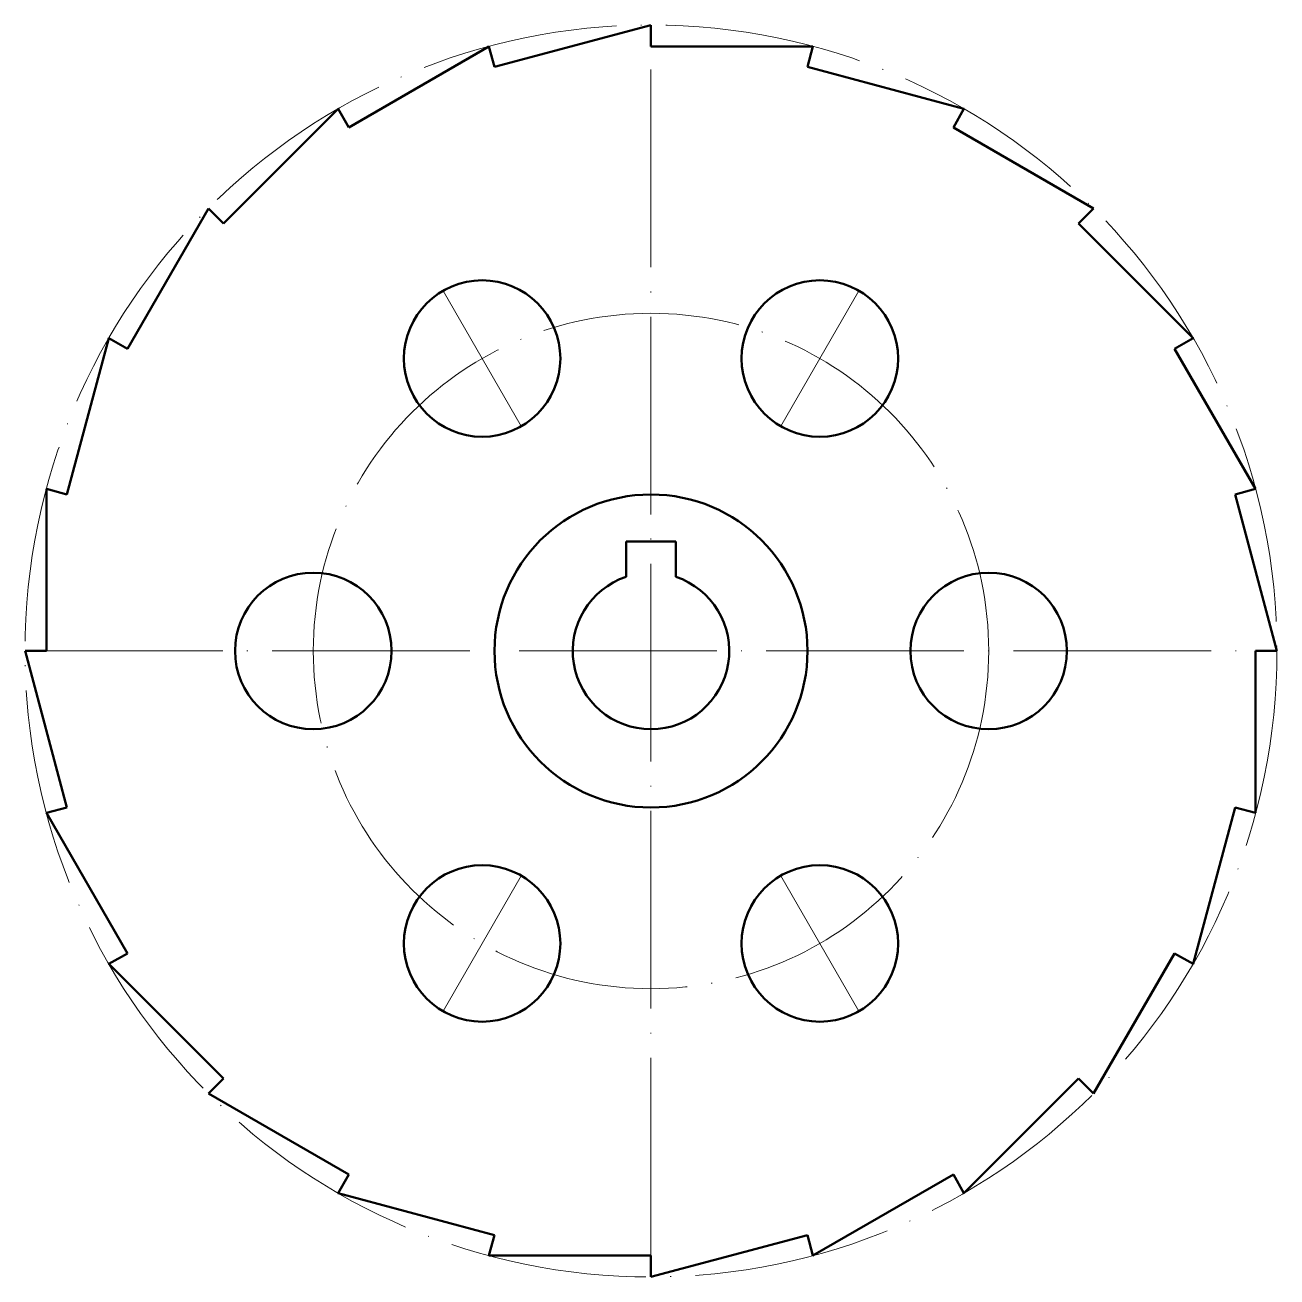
# Model space of a CAD drawing. Header units: millimetres. Extents: x 799 to 951, y -11 to 141.
import ezdxf

# ---------------------------------------------------------------- set-up
doc = ezdxf.new("R2010")
doc.units = ezdxf.units.MM
doc.linetypes.add('ACAD_ISO04W100', pattern=[30, 24, -2.95, 0.1, -2.95])
doc.layers.add('Contornos Visibles', color=7, linetype='Continuous', lineweight=50, true_color=0xffffff)
doc.layers.add('Ejes de revolución', color=6, linetype='ACAD_ISO04W100', lineweight=20, true_color=0xff00ff)

msp = doc.modelspace()

# ---------------------------------------------------------------- linework, layer by layer
at = {"layer": 'Contornos Visibles'}
for p, q in [((875.29, 140.67), (856.29, 135.58)), ((875.29, 140.67), (875.29, 138.08)), ((855.62, 138.08), (838.59, 128.24)), ((855.62, 138.08), (856.29, 135.58)), ((894.96, 138.08), (875.29, 138.08)), ((894.96, 138.08), (894.29, 135.58)), ((913.29, 130.49), (894.29, 135.58)), ((837.29, 130.49), (823.38, 116.58)), ((837.29, 130.49), (838.59, 128.24)), ((913.29, 130.49), (912, 128.24)), ((929.03, 118.41), (912, 128.24)), ((821.55, 118.41), (811.72, 101.37)), ((821.55, 118.41), (823.38, 116.58)), ((929.03, 118.41), (927.2, 116.58)), ((941.11, 102.67), (927.2, 116.58)), ((809.47, 102.67), (804.38, 83.67)), ((809.47, 102.67), (811.72, 101.37)), ((941.11, 102.67), (938.87, 101.37)), ((948.7, 84.34), (938.87, 101.37)), ((801.88, 84.34), (801.88, 64.67)), ((801.88, 84.34), (804.38, 83.67)), ((948.7, 84.34), (946.2, 83.67)), ((951.29, 64.67), (946.2, 83.67)), ((872.29, 77.97), (878.29, 77.97)), ((872.29, 77.97), (872.29, 73.68)), ((878.29, 77.97), (878.29, 73.68)), ((799.29, 64.67), (804.38, 45.67)), ((799.29, 64.67), (801.88, 64.67)), ((948.7, 45), (948.7, 64.67)), ((951.29, 64.67), (948.7, 64.67)), ((801.88, 45), (804.38, 45.67)), ((941.11, 26.67), (946.2, 45.67)), ((948.7, 45), (946.2, 45.67)), ((801.88, 45), (811.72, 27.96)), ((809.47, 26.67), (811.72, 27.96)), ((929.03, 10.93), (938.87, 27.96)), ((941.11, 26.67), (938.87, 27.96)), ((809.47, 26.67), (823.38, 12.76)), ((821.55, 10.93), (823.38, 12.76)), ((913.29, -1.15), (927.2, 12.76)), ((929.03, 10.93), (927.2, 12.76)), ((821.55, 10.93), (838.59, 1.09)), ((837.29, -1.15), (838.59, 1.09)), ((894.96, -8.74), (912, 1.09)), ((913.29, -1.15), (912, 1.09)), ((837.29, -1.15), (856.29, -6.24)), ((855.62, -8.74), (856.29, -6.24)), ((875.29, -11.33), (894.29, -6.24)), ((894.96, -8.74), (894.29, -6.24)), ((855.62, -8.74), (875.29, -8.74)), ((875.29, -11.33), (875.29, -8.74))]:
    msp.add_line(p, q, dxfattribs=at)
for centre, radius in [((854.79, 100.18), 9.5), ((895.79, 100.18), 9.5), ((875.29, 64.67), 19), ((834.29, 64.67), 9.5), ((916.29, 64.67), 9.5), ((854.79, 29.16), 9.5), ((895.79, 29.16), 9.5)]:
    msp.add_circle(centre, radius, dxfattribs=at)
msp.add_arc((875.29, 64.67), 9.5, 108.4085, 71.5915, dxfattribs=at)
at = {"layer": 'Ejes de revolución'}
for p, q in [((875.29, -8.74), (875.29, 138.08)), ((859.54, 91.95), (850.04, 108.4)), ((891.04, 91.95), (900.54, 108.4)), ((799.29, 64.67), (948.7, 64.67)), ((859.54, 37.39), (850.04, 20.93)), ((891.04, 37.39), (900.54, 20.93))]:
    msp.add_line(p, q, dxfattribs=at)
for radius in [76, 41]:
    msp.add_circle((875.29, 64.67), radius, dxfattribs=at)

doc.saveas('drawing.dxf')
